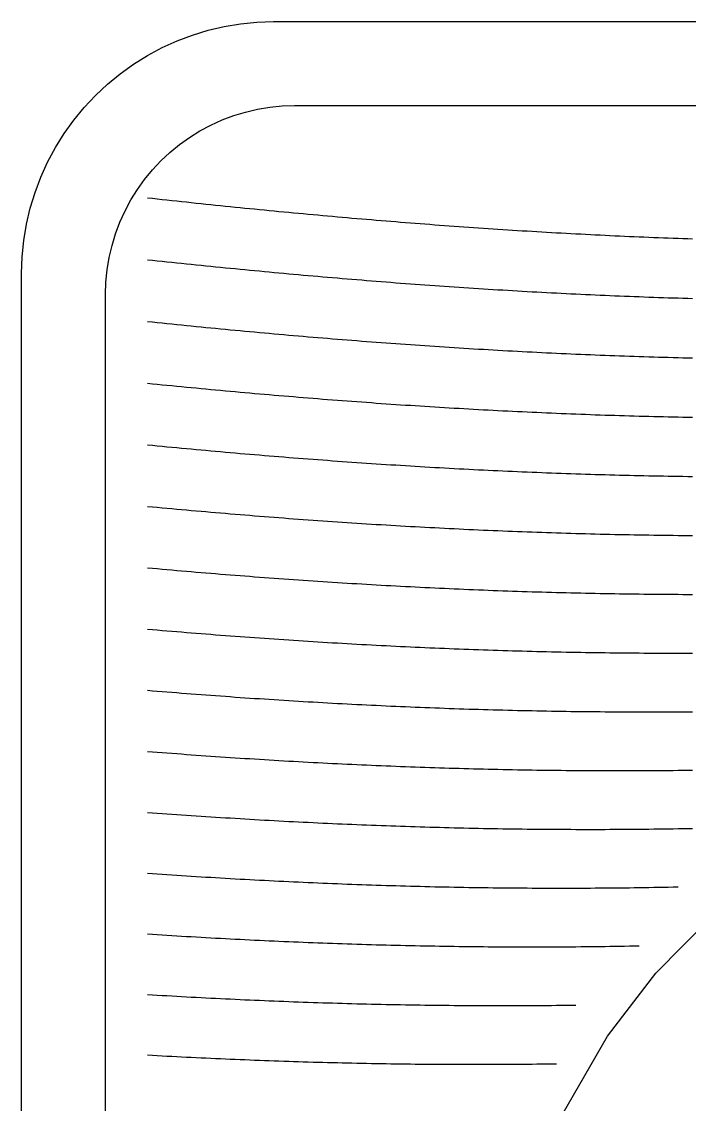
# Model space of a CAD drawing. Header units: millimetres. Extents: x 7 to 193, y 7 to 313.
# Drawn here: x 7 to 38.8, y 261.4 to 313 of the extents above; entities that cross this region are included whole.
import ezdxf

# ---------------------------------------------------------------- set-up
doc = ezdxf.new("R2010")
doc.units = ezdxf.units.MM
doc.layers.add('STUDY_GUIDES', color=7, linetype='Continuous')
doc.layers.add('STUDY_LETTER_BOUNDARY', color=7, linetype='Continuous')

msp = doc.modelspace()

# ---------------------------------------------------------------- linework, layer by layer
at = {"layer": 'STUDY_GUIDES'}
for points in [[(7, 19), (7, 301), (7.0257, 301.7848), (7.1027, 302.5663), (7.2306, 303.3411), (7.4089, 304.1058), (7.6368, 304.8573), (7.9134, 305.5922), (8.2375, 306.3075), (8.6077, 307), (9.0224, 307.6668), (9.4798, 308.3051), (9.9779, 308.9121), (10.5147, 309.4853), (11.0879, 310.0221), (11.6949, 310.5202), (12.3332, 310.9776), (13, 311.3923), (13.6925, 311.7625), (14.4078, 312.0866), (15.1427, 312.3632), (15.8942, 312.5911), (16.6589, 312.7694), (17.4337, 312.8973), (18.2152, 312.9743), (19, 313), (181, 313)], [(11, 20), (11, 300), (11.0193, 300.5886), (11.077, 301.1747), (11.1729, 301.7558), (11.3067, 302.3294), (11.4776, 302.893), (11.6851, 303.4442), (11.9281, 303.9806), (12.2058, 304.5), (12.5168, 305.0001), (12.8598, 305.4789), (13.2334, 305.9341), (13.636, 306.364), (14.0659, 306.7666), (14.5211, 307.1402), (14.9999, 307.4832), (15.5, 307.7942), (16.0194, 308.0719), (16.5558, 308.3149), (17.107, 308.5224), (17.6706, 308.6933), (18.2442, 308.8271), (18.8253, 308.923), (19.4114, 308.9807), (20, 309), (180, 309)], [(13, 304.6049), (13.232, 304.5794), (13.464, 304.554), (13.696, 304.5287), (13.928, 304.5036), (14.16, 304.4786), (14.392, 304.4536), (14.624, 304.4288), (14.856, 304.4041), (15.088, 304.3796), (15.32, 304.3551), (15.552, 304.3308), (15.784, 304.3065), (16.016, 304.2824), (16.248, 304.2585), (16.48, 304.2346), (16.712, 304.2109), (16.944, 304.1873), (17.176, 304.1638), (17.408, 304.1404), (17.64, 304.1172), (17.872, 304.0941), (18.104, 304.0712), (18.336, 304.0483), (18.568, 304.0256), (18.8, 304.0031), (19.032, 303.9806), (19.264, 303.9583), (19.496, 303.9362), (19.728, 303.9142), (19.96, 303.8923), (20.192, 303.8705), (20.424, 303.8489), (20.656, 303.8275), (20.888, 303.8062), (21.12, 303.785), (21.352, 303.764), (21.584, 303.7431), (21.816, 303.7223), (22.048, 303.7017), (22.28, 303.6813), (22.512, 303.661), (22.744, 303.6409), (22.976, 303.6209), (23.208, 303.601), (23.44, 303.5813), (23.672, 303.5618), (23.904, 303.5424), (24.136, 303.5232), (24.368, 303.5041), (24.6, 303.4852), (24.832, 303.4665), (25.064, 303.4479), (25.296, 303.4294), (25.528, 303.4112), (25.76, 303.393), (25.992, 303.3751), (26.224, 303.3573), (26.456, 303.3397), (26.688, 303.3222), (26.92, 303.3049), (27.152, 303.2878), (27.384, 303.2708), (27.616, 303.254), (27.848, 303.2374), (28.08, 303.2209), (28.312, 303.2047), (28.544, 303.1885), (28.776, 303.1726), (29.008, 303.1568), (29.24, 303.1412), (29.472, 303.1258), (29.704, 303.1105), (29.936, 303.0955), (30.168, 303.0805), (30.4, 303.0658), (30.632, 303.0513), (30.864, 303.0369), (31.096, 303.0227), (31.328, 303.0087), (31.56, 302.9948), (31.792, 302.9812), (32.024, 302.9677), (32.256, 302.9544), (32.488, 302.9413), (32.72, 302.9283), (32.952, 302.9156), (33.184, 302.903), (33.416, 302.8906), (33.648, 302.8784), (33.88, 302.8664), (34.112, 302.8546), (34.344, 302.843), (34.576, 302.8315), (34.808, 302.8202), (35.04, 302.8092), (35.272, 302.7983), (35.504, 302.7876), (35.736, 302.7771), (35.968, 302.7667), (36.2, 302.7566), (36.432, 302.7467), (36.664, 302.7369), (36.896, 302.7273), (37.128, 302.718), (37.36, 302.7088), (37.592, 302.6998), (37.824, 302.691), (38.056, 302.6824), (38.288, 302.674), (38.52, 302.6658), (38.752, 302.6578), (38.984, 302.65)], [(13, 301.6544), (13.232, 301.6296), (13.464, 301.6049), (13.696, 301.5803), (13.928, 301.5559), (14.16, 301.5315), (14.392, 301.5073), (14.624, 301.4832), (14.856, 301.4592), (15.088, 301.4354), (15.32, 301.4116), (15.552, 301.388), (15.784, 301.3645), (16.016, 301.3412), (16.248, 301.318), (16.48, 301.2949), (16.712, 301.2719), (16.944, 301.2491), (17.176, 301.2264), (17.408, 301.2038), (17.64, 301.1813), (17.872, 301.159), (18.104, 301.1369), (18.336, 301.1149), (18.568, 301.093), (18.8, 301.0712), (19.032, 301.0496), (19.264, 301.0282), (19.496, 301.0068), (19.728, 300.9857), (19.96, 300.9646), (20.192, 300.9437), (20.424, 300.923), (20.656, 300.9024), (20.888, 300.8819), (21.12, 300.8617), (21.352, 300.8415), (21.584, 300.8215), (21.816, 300.8017), (22.048, 300.782), (22.28, 300.7624), (22.512, 300.743), (22.744, 300.7238), (22.976, 300.7047), (23.208, 300.6858), (23.44, 300.6671), (23.672, 300.6485), (23.904, 300.63), (24.136, 300.6117), (24.368, 300.5936), (24.6, 300.5757), (24.832, 300.5579), (25.064, 300.5402), (25.296, 300.5228), (25.528, 300.5055), (25.76, 300.4883), (25.992, 300.4714), (26.224, 300.4546), (26.456, 300.4379), (26.688, 300.4215), (26.92, 300.4052), (27.152, 300.389), (27.384, 300.3731), (27.616, 300.3573), (27.848, 300.3417), (28.08, 300.3263), (28.312, 300.311), (28.544, 300.2959), (28.776, 300.281), (29.008, 300.2663), (29.24, 300.2517), (29.472, 300.2373), (29.704, 300.2231), (29.936, 300.2091), (30.168, 300.1953), (30.4, 300.1816), (30.632, 300.1681), (30.864, 300.1548), (31.096, 300.1417), (31.328, 300.1288), (31.56, 300.116), (31.792, 300.1034), (32.024, 300.091), (32.256, 300.0788), (32.488, 300.0668), (32.72, 300.055), (32.952, 300.0433), (33.184, 300.0319), (33.416, 300.0206), (33.648, 300.0095), (33.88, 299.9986), (34.112, 299.9879), (34.344, 299.9774), (34.576, 299.9671), (34.808, 299.9569), (35.04, 299.947), (35.272, 299.9372), (35.504, 299.9276), (35.736, 299.9183), (35.968, 299.9091), (36.2, 299.9001), (36.432, 299.8913), (36.664, 299.8827), (36.896, 299.8743), (37.128, 299.8661), (37.36, 299.858), (37.592, 299.8502), (37.824, 299.8426), (38.056, 299.8352), (38.288, 299.8279), (38.52, 299.8209), (38.752, 299.814), (38.984, 299.8074)], [(13, 298.7081), (13.232, 298.684), (13.464, 298.66), (13.696, 298.6361), (13.928, 298.6124), (14.16, 298.5888), (14.392, 298.5653), (14.624, 298.5419), (14.856, 298.5187), (15.088, 298.4956), (15.32, 298.4726), (15.552, 298.4498), (15.784, 298.4271), (16.016, 298.4045), (16.248, 298.3821), (16.48, 298.3598), (16.712, 298.3376), (16.944, 298.3156), (17.176, 298.2937), (17.408, 298.2719), (17.64, 298.2503), (17.872, 298.2288), (18.104, 298.2075), (18.336, 298.1863), (18.568, 298.1653), (18.8, 298.1444), (19.032, 298.1236), (19.264, 298.103), (19.496, 298.0826), (19.728, 298.0623), (19.96, 298.0421), (20.192, 298.0221), (20.424, 298.0023), (20.656, 297.9826), (20.888, 297.963), (21.12, 297.9437), (21.352, 297.9244), (21.584, 297.9053), (21.816, 297.8864), (22.048, 297.8677), (22.28, 297.849), (22.512, 297.8306), (22.744, 297.8123), (22.976, 297.7942), (23.208, 297.7762), (23.44, 297.7584), (23.672, 297.7408), (23.904, 297.7233), (24.136, 297.706), (24.368, 297.6889), (24.6, 297.6719), (24.832, 297.6551), (25.064, 297.6385), (25.296, 297.622), (25.528, 297.6057), (25.76, 297.5896), (25.992, 297.5736), (26.224, 297.5578), (26.456, 297.5422), (26.688, 297.5268), (26.92, 297.5115), (27.152, 297.4964), (27.384, 297.4815), (27.616, 297.4667), (27.848, 297.4522), (28.08, 297.4378), (28.312, 297.4236), (28.544, 297.4096), (28.776, 297.3957), (29.008, 297.382), (29.24, 297.3685), (29.472, 297.3552), (29.704, 297.3421), (29.936, 297.3292), (30.168, 297.3164), (30.4, 297.3038), (30.632, 297.2914), (30.864, 297.2792), (31.096, 297.2672), (31.328, 297.2554), (31.56, 297.2437), (31.792, 297.2322), (32.024, 297.221), (32.256, 297.2099), (32.488, 297.199), (32.72, 297.1882), (32.952, 297.1777), (33.184, 297.1674), (33.416, 297.1572), (33.648, 297.1473), (33.88, 297.1375), (34.112, 297.1279), (34.344, 297.1186), (34.576, 297.1094), (34.808, 297.1004), (35.04, 297.0916), (35.272, 297.083), (35.504, 297.0745), (35.736, 297.0663), (35.968, 297.0583), (36.2, 297.0505), (36.432, 297.0428), (36.664, 297.0354), (36.896, 297.0281), (37.128, 297.0211), (37.36, 297.0142), (37.592, 297.0076), (37.824, 297.0011), (38.056, 296.9949), (38.288, 296.9888), (38.52, 296.983), (38.752, 296.9773), (38.984, 296.9718)], [(13, 295.766), (13.232, 295.7427), (13.464, 295.7194), (13.696, 295.6963), (13.928, 295.6733), (14.16, 295.6505), (14.392, 295.6278), (14.624, 295.6052), (14.856, 295.5828), (15.088, 295.5605), (15.32, 295.5383), (15.552, 295.5163), (15.784, 295.4944), (16.016, 295.4726), (16.248, 295.451), (16.48, 295.4295), (16.712, 295.4082), (16.944, 295.387), (17.176, 295.366), (17.408, 295.3451), (17.64, 295.3243), (17.872, 295.3037), (18.104, 295.2832), (18.336, 295.2629), (18.568, 295.2428), (18.8, 295.2228), (19.032, 295.2029), (19.264, 295.1832), (19.496, 295.1637), (19.728, 295.1443), (19.96, 295.125), (20.192, 295.1059), (20.424, 295.087), (20.656, 295.0682), (20.888, 295.0496), (21.12, 295.0312), (21.352, 295.0129), (21.584, 294.9948), (21.816, 294.9768), (22.048, 294.959), (22.28, 294.9413), (22.512, 294.9239), (22.744, 294.9066), (22.976, 294.8894), (23.208, 294.8724), (23.44, 294.8556), (23.672, 294.839), (23.904, 294.8225), (24.136, 294.8062), (24.368, 294.7901), (24.6, 294.7741), (24.832, 294.7583), (25.064, 294.7427), (25.296, 294.7272), (25.528, 294.712), (25.76, 294.6969), (25.992, 294.682), (26.224, 294.6672), (26.456, 294.6526), (26.688, 294.6382), (26.92, 294.624), (27.152, 294.61), (27.384, 294.5961), (27.616, 294.5825), (27.848, 294.569), (28.08, 294.5557), (28.312, 294.5425), (28.544, 294.5296), (28.776, 294.5168), (29.008, 294.5042), (29.24, 294.4918), (29.472, 294.4796), (29.704, 294.4676), (29.936, 294.4557), (30.168, 294.4441), (30.4, 294.4326), (30.632, 294.4213), (30.864, 294.4102), (31.096, 294.3993), (31.328, 294.3886), (31.56, 294.378), (31.792, 294.3677), (32.024, 294.3576), (32.256, 294.3476), (32.488, 294.3378), (32.72, 294.3282), (32.952, 294.3189), (33.184, 294.3097), (33.416, 294.3007), (33.648, 294.2918), (33.88, 294.2832), (34.112, 294.2748), (34.344, 294.2666), (34.576, 294.2586), (34.808, 294.2507), (35.04, 294.2431), (35.272, 294.2356), (35.504, 294.2284), (35.736, 294.2213), (35.968, 294.2145), (36.2, 294.2078), (36.432, 294.2013), (36.664, 294.1951), (36.896, 294.189), (37.128, 294.1831), (37.36, 294.1775), (37.592, 294.172), (37.824, 294.1667), (38.056, 294.1616), (38.288, 294.1568), (38.52, 294.1521), (38.752, 294.1476), (38.984, 294.1433)], [(13, 292.8285), (13.232, 292.8059), (13.464, 292.7835), (13.696, 292.7612), (13.928, 292.739), (14.16, 292.717), (14.392, 292.6951), (14.624, 292.6733), (14.856, 292.6517), (15.088, 292.6302), (15.32, 292.6089), (15.552, 292.5877), (15.784, 292.5666), (16.016, 292.5457), (16.248, 292.525), (16.48, 292.5043), (16.712, 292.4839), (16.944, 292.4636), (17.176, 292.4434), (17.408, 292.4234), (17.64, 292.4035), (17.872, 292.3838), (18.104, 292.3643), (18.336, 292.3449), (18.568, 292.3256), (18.8, 292.3065), (19.032, 292.2876), (19.264, 292.2688), (19.496, 292.2502), (19.728, 292.2318), (19.96, 292.2135), (20.192, 292.1953), (20.424, 292.1774), (20.656, 292.1596), (20.888, 292.1419), (21.12, 292.1244), (21.352, 292.1071), (21.584, 292.09), (21.816, 292.073), (22.048, 292.0562), (22.28, 292.0395), (22.512, 292.023), (22.744, 292.0067), (22.976, 291.9906), (23.208, 291.9746), (23.44, 291.9588), (23.672, 291.9432), (23.904, 291.9277), (24.136, 291.9125), (24.368, 291.8974), (24.6, 291.8824), (24.832, 291.8677), (25.064, 291.8531), (25.296, 291.8387), (25.528, 291.8245), (25.76, 291.8104), (25.992, 291.7966), (26.224, 291.7829), (26.456, 291.7694), (26.688, 291.7561), (26.92, 291.7429), (27.152, 291.73), (27.384, 291.7172), (27.616, 291.7046), (27.848, 291.6922), (28.08, 291.68), (28.312, 291.6679), (28.544, 291.6561), (28.776, 291.6444), (29.008, 291.633), (29.24, 291.6217), (29.472, 291.6106), (29.704, 291.5996), (29.936, 291.5889), (30.168, 291.5784), (30.4, 291.568), (30.632, 291.5579), (30.864, 291.5479), (31.096, 291.5381), (31.328, 291.5285), (31.56, 291.5191), (31.792, 291.5099), (32.024, 291.5009), (32.256, 291.4921), (32.488, 291.4835), (32.72, 291.4751), (32.952, 291.4668), (33.184, 291.4588), (33.416, 291.451), (33.648, 291.4433), (33.88, 291.4359), (34.112, 291.4286), (34.344, 291.4215), (34.576, 291.4147), (34.808, 291.408), (35.04, 291.4015), (35.272, 291.3953), (35.504, 291.3892), (35.736, 291.3833), (35.968, 291.3776), (36.2, 291.3722), (36.432, 291.3669), (36.664, 291.3618), (36.896, 291.3569), (37.128, 291.3522), (37.36, 291.3478), (37.592, 291.3435), (37.824, 291.3394), (38.056, 291.3355), (38.288, 291.3318), (38.52, 291.3283), (38.752, 291.3251), (38.984, 291.322)], [(13, 289.8957), (13.232, 289.874), (13.464, 289.8524), (13.696, 289.8309), (13.928, 289.8095), (14.16, 289.7883), (14.392, 289.7673), (14.624, 289.7464), (14.856, 289.7256), (15.088, 289.705), (15.32, 289.6845), (15.552, 289.6642), (15.784, 289.644), (16.016, 289.624), (16.248, 289.6042), (16.48, 289.5845), (16.712, 289.5649), (16.944, 289.5455), (17.176, 289.5262), (17.408, 289.5071), (17.64, 289.4882), (17.872, 289.4694), (18.104, 289.4508), (18.336, 289.4323), (18.568, 289.414), (18.8, 289.3959), (19.032, 289.3779), (19.264, 289.3601), (19.496, 289.3425), (19.728, 289.325), (19.96, 289.3077), (20.192, 289.2905), (20.424, 289.2735), (20.656, 289.2567), (20.888, 289.24), (21.12, 289.2235), (21.352, 289.2072), (21.584, 289.1911), (21.816, 289.1751), (22.048, 289.1593), (22.28, 289.1437), (22.512, 289.1282), (22.744, 289.1129), (22.976, 289.0978), (23.208, 289.0829), (23.44, 289.0681), (23.672, 289.0536), (23.904, 289.0392), (24.136, 289.0249), (24.368, 289.0109), (24.6, 288.997), (24.832, 288.9833), (25.064, 288.9698), (25.296, 288.9565), (25.528, 288.9433), (25.76, 288.9304), (25.992, 288.9176), (26.224, 288.905), (26.456, 288.8926), (26.688, 288.8804), (26.92, 288.8683), (27.152, 288.8565), (27.384, 288.8448), (27.616, 288.8333), (27.848, 288.822), (28.08, 288.8109), (28.312, 288.8), (28.544, 288.7893), (28.776, 288.7787), (29.008, 288.7684), (29.24, 288.7582), (29.472, 288.7482), (29.704, 288.7384), (29.936, 288.7288), (30.168, 288.7194), (30.4, 288.7102), (30.632, 288.7012), (30.864, 288.6924), (31.096, 288.6838), (31.328, 288.6753), (31.56, 288.6671), (31.792, 288.6591), (32.024, 288.6512), (32.256, 288.6436), (32.488, 288.6361), (32.72, 288.6288), (32.952, 288.6218), (33.184, 288.6149), (33.416, 288.6082), (33.648, 288.6017), (33.88, 288.5955), (34.112, 288.5894), (34.344, 288.5835), (34.576, 288.5778), (34.808, 288.5723), (35.04, 288.567), (35.272, 288.562), (35.504, 288.5571), (35.736, 288.5524), (35.968, 288.5479), (36.2, 288.5436), (36.432, 288.5395), (36.664, 288.5356), (36.896, 288.5319), (37.128, 288.5285), (37.36, 288.5252), (37.592, 288.5221), (37.824, 288.5192), (38.056, 288.5165), (38.288, 288.514), (38.52, 288.5118), (38.752, 288.5097), (38.984, 288.5078)], [(13, 286.9679), (13.232, 286.947), (13.464, 286.9263), (13.696, 286.9056), (13.928, 286.8852), (14.16, 286.8649), (14.392, 286.8447), (14.624, 286.8247), (14.856, 286.8048), (15.088, 286.7851), (15.32, 286.7655), (15.552, 286.7461), (15.784, 286.7268), (16.016, 286.7077), (16.248, 286.6888), (16.48, 286.67), (16.712, 286.6514), (16.944, 286.6329), (17.176, 286.6146), (17.408, 286.5965), (17.64, 286.5785), (17.872, 286.5607), (18.104, 286.543), (18.336, 286.5255), (18.568, 286.5082), (18.8, 286.491), (19.032, 286.474), (19.264, 286.4572), (19.496, 286.4406), (19.728, 286.4241), (19.96, 286.4077), (20.192, 286.3916), (20.424, 286.3756), (20.656, 286.3598), (20.888, 286.3442), (21.12, 286.3287), (21.352, 286.3134), (21.584, 286.2983), (21.816, 286.2834), (22.048, 286.2686), (22.28, 286.254), (22.512, 286.2396), (22.744, 286.2254), (22.976, 286.2113), (23.208, 286.1975), (23.44, 286.1838), (23.672, 286.1702), (23.904, 286.1569), (24.136, 286.1438), (24.368, 286.1308), (24.6, 286.118), (24.832, 286.1054), (25.064, 286.093), (25.296, 286.0808), (25.528, 286.0687), (25.76, 286.0568), (25.992, 286.0452), (26.224, 286.0337), (26.456, 286.0224), (26.688, 286.0113), (26.92, 286.0003), (27.152, 285.9896), (27.384, 285.979), (27.616, 285.9687), (27.848, 285.9585), (28.08, 285.9485), (28.312, 285.9387), (28.544, 285.9291), (28.776, 285.9197), (29.008, 285.9105), (29.24, 285.9015), (29.472, 285.8927), (29.704, 285.884), (29.936, 285.8756), (30.168, 285.8674), (30.4, 285.8593), (30.632, 285.8515), (30.864, 285.8438), (31.096, 285.8363), (31.328, 285.8291), (31.56, 285.822), (31.792, 285.8151), (32.024, 285.8084), (32.256, 285.8019), (32.488, 285.7957), (32.72, 285.7896), (32.952, 285.7837), (33.184, 285.778), (33.416, 285.7725), (33.648, 285.7672), (33.88, 285.7621), (34.112, 285.7572), (34.344, 285.7525), (34.576, 285.748), (34.808, 285.7437), (35.04, 285.7396), (35.272, 285.7358), (35.504, 285.7321), (35.736, 285.7286), (35.968, 285.7253), (36.2, 285.7222), (36.432, 285.7193), (36.664, 285.7166), (36.896, 285.7141), (37.128, 285.7118), (37.36, 285.7097), (37.592, 285.7079), (37.824, 285.7062), (38.056, 285.7047), (38.288, 285.7034), (38.52, 285.7023), (38.752, 285.7015), (38.984, 285.7008)], [(13, 284.0453), (13.232, 284.0253), (13.464, 284.0054), (13.696, 283.9857), (13.928, 283.9661), (14.16, 283.9467), (14.392, 283.9275), (14.624, 283.9084), (14.856, 283.8894), (15.088, 283.8706), (15.32, 283.852), (15.552, 283.8335), (15.784, 283.8152), (16.016, 283.7971), (16.248, 283.7791), (16.48, 283.7612), (16.712, 283.7436), (16.944, 283.7261), (17.176, 283.7087), (17.408, 283.6916), (17.64, 283.6746), (17.872, 283.6577), (18.104, 283.6411), (18.336, 283.6246), (18.568, 283.6083), (18.8, 283.5921), (19.032, 283.5761), (19.264, 283.5603), (19.496, 283.5447), (19.728, 283.5292), (19.96, 283.5139), (20.192, 283.4988), (20.424, 283.4838), (20.656, 283.4691), (20.888, 283.4545), (21.12, 283.4401), (21.352, 283.4258), (21.584, 283.4118), (21.816, 283.3979), (22.048, 283.3842), (22.28, 283.3707), (22.512, 283.3573), (22.744, 283.3442), (22.976, 283.3312), (23.208, 283.3184), (23.44, 283.3058), (23.672, 283.2934), (23.904, 283.2811), (24.136, 283.2691), (24.368, 283.2572), (24.6, 283.2455), (24.832, 283.234), (25.064, 283.2227), (25.296, 283.2116), (25.528, 283.2007), (25.76, 283.1899), (25.992, 283.1794), (26.224, 283.169), (26.456, 283.1588), (26.688, 283.1488), (26.92, 283.139), (27.152, 283.1294), (27.384, 283.12), (27.616, 283.1108), (27.848, 283.1018), (28.08, 283.093), (28.312, 283.0843), (28.544, 283.0759), (28.776, 283.0676), (29.008, 283.0596), (29.24, 283.0517), (29.472, 283.044), (29.704, 283.0366), (29.936, 283.0293), (30.168, 283.0222), (30.4, 283.0153), (30.632, 283.0086), (30.864, 283.0021), (31.096, 282.9959), (31.328, 282.9898), (31.56, 282.9839), (31.792, 282.9782), (32.024, 282.9727), (32.256, 282.9674), (32.488, 282.9623), (32.72, 282.9574), (32.952, 282.9527), (33.184, 282.9482), (33.416, 282.9439), (33.648, 282.9398), (33.88, 282.9359), (34.112, 282.9322), (34.344, 282.9287), (34.576, 282.9254), (34.808, 282.9223), (35.04, 282.9194), (35.272, 282.9167), (35.504, 282.9142), (35.736, 282.9119), (35.968, 282.9098), (36.2, 282.9079), (36.432, 282.9062), (36.664, 282.9047), (36.896, 282.9035), (37.128, 282.9024), (37.36, 282.9015), (37.592, 282.9008), (37.824, 282.9003), (38.056, 282.9001), (38.288, 282.9), (38.52, 282.9001), (38.752, 282.9005), (38.984, 282.901)], [(13, 281.1281), (13.232, 281.109), (13.464, 281.09), (13.696, 281.0712), (13.928, 281.0526), (14.16, 281.0341), (14.392, 281.0158), (14.624, 280.9976), (14.856, 280.9796), (15.088, 280.9618), (15.32, 280.9441), (15.552, 280.9266), (15.784, 280.9093), (16.016, 280.8921), (16.248, 280.8751), (16.48, 280.8583), (16.712, 280.8416), (16.944, 280.8251), (17.176, 280.8088), (17.408, 280.7926), (17.64, 280.7766), (17.872, 280.7608), (18.104, 280.7452), (18.336, 280.7297), (18.568, 280.7144), (18.8, 280.6993), (19.032, 280.6843), (19.264, 280.6695), (19.496, 280.6549), (19.728, 280.6405), (19.96, 280.6263), (20.192, 280.6122), (20.424, 280.5983), (20.656, 280.5846), (20.888, 280.5711), (21.12, 280.5578), (21.352, 280.5446), (21.584, 280.5316), (21.816, 280.5188), (22.048, 280.5062), (22.28, 280.4938), (22.512, 280.4815), (22.744, 280.4695), (22.976, 280.4576), (23.208, 280.4459), (23.44, 280.4344), (23.672, 280.4231), (23.904, 280.412), (24.136, 280.401), (24.368, 280.3903), (24.6, 280.3797), (24.832, 280.3693), (25.064, 280.3591), (25.296, 280.3492), (25.528, 280.3394), (25.76, 280.3297), (25.992, 280.3203), (26.224, 280.3111), (26.456, 280.3021), (26.688, 280.2932), (26.92, 280.2846), (27.152, 280.2761), (27.384, 280.2679), (27.616, 280.2598), (27.848, 280.2519), (28.08, 280.2443), (28.312, 280.2368), (28.544, 280.2295), (28.776, 280.2224), (29.008, 280.2155), (29.24, 280.2088), (29.472, 280.2024), (29.704, 280.1961), (29.936, 280.19), (30.168, 280.1841), (30.4, 280.1784), (30.632, 280.1728), (30.864, 280.1675), (31.096, 280.1624), (31.328, 280.1575), (31.56, 280.1528), (31.792, 280.1483), (32.024, 280.144), (32.256, 280.1399), (32.488, 280.136), (32.72, 280.1323), (32.952, 280.1288), (33.184, 280.1255), (33.416, 280.1224), (33.648, 280.1195), (33.88, 280.1168), (34.112, 280.1143), (34.344, 280.112), (34.576, 280.1099), (34.808, 280.108), (35.04, 280.1063), (35.272, 280.1048), (35.504, 280.1035), (35.736, 280.1024), (35.968, 280.1015), (36.2, 280.1008), (36.432, 280.1004), (36.664, 280.1001), (36.896, 280.1), (37.128, 280.1001), (37.36, 280.1005), (37.592, 280.101), (37.824, 280.1017), (38.056, 280.1026), (38.288, 280.1038), (38.52, 280.1051), (38.752, 280.1067), (38.984, 280.1084)], [(13, 278.2164), (13.232, 278.1982), (13.464, 278.1802), (13.696, 278.1624), (13.928, 278.1447), (14.16, 278.1272), (14.392, 278.1098), (14.624, 278.0927), (14.856, 278.0757), (15.088, 278.0588), (15.32, 278.0421), (15.552, 278.0256), (15.784, 278.0093), (16.016, 277.9931), (16.248, 277.9771), (16.48, 277.9613), (16.712, 277.9456), (16.944, 277.9302), (17.176, 277.9149), (17.408, 277.8997), (17.64, 277.8848), (17.872, 277.87), (18.104, 277.8554), (18.336, 277.841), (18.568, 277.8267), (18.8, 277.8127), (19.032, 277.7988), (19.264, 277.7851), (19.496, 277.7715), (19.728, 277.7582), (19.96, 277.745), (20.192, 277.732), (20.424, 277.7192), (20.656, 277.7066), (20.888, 277.6942), (21.12, 277.6819), (21.352, 277.6698), (21.584, 277.658), (21.816, 277.6463), (22.048, 277.6348), (22.28, 277.6234), (22.512, 277.6123), (22.744, 277.6014), (22.976, 277.5906), (23.208, 277.58), (23.44, 277.5697), (23.672, 277.5595), (23.904, 277.5495), (24.136, 277.5397), (24.368, 277.53), (24.6, 277.5206), (24.832, 277.5114), (25.064, 277.5024), (25.296, 277.4935), (25.528, 277.4849), (25.76, 277.4764), (25.992, 277.4681), (26.224, 277.4601), (26.456, 277.4522), (26.688, 277.4445), (26.92, 277.437), (27.152, 277.4297), (27.384, 277.4226), (27.616, 277.4158), (27.848, 277.4091), (28.08, 277.4026), (28.312, 277.3963), (28.544, 277.3901), (28.776, 277.3842), (29.008, 277.3785), (29.24, 277.373), (29.472, 277.3677), (29.704, 277.3626), (29.936, 277.3577), (30.168, 277.353), (30.4, 277.3485), (30.632, 277.3441), (30.864, 277.34), (31.096, 277.3361), (31.328, 277.3324), (31.56, 277.3289), (31.792, 277.3256), (32.024, 277.3225), (32.256, 277.3196), (32.488, 277.3168), (32.72, 277.3143), (32.952, 277.312), (33.184, 277.3099), (33.416, 277.308), (33.648, 277.3063), (33.88, 277.3048), (34.112, 277.3035), (34.344, 277.3024), (34.576, 277.3015), (34.808, 277.3009), (35.04, 277.3004), (35.272, 277.3001), (35.504, 277.3), (35.736, 277.3001), (35.968, 277.3004), (36.2, 277.301), (36.432, 277.3017), (36.664, 277.3026), (36.896, 277.3037), (37.128, 277.3051), (37.36, 277.3066), (37.592, 277.3083), (37.824, 277.3103), (38.056, 277.3124), (38.288, 277.3148), (38.52, 277.3173), (38.752, 277.32), (38.984, 277.323)], [(13, 275.3104), (13.232, 275.2932), (13.464, 275.2762), (13.696, 275.2593), (13.928, 275.2427), (14.16, 275.2261), (14.392, 275.2098), (14.624, 275.1936), (14.856, 275.1776), (15.088, 275.1618), (15.32, 275.1461), (15.552, 275.1307), (15.784, 275.1153), (16.016, 275.1002), (16.248, 275.0852), (16.48, 275.0705), (16.712, 275.0559), (16.944, 275.0414), (17.176, 275.0272), (17.408, 275.0131), (17.64, 274.9992), (17.872, 274.9855), (18.104, 274.9719), (18.336, 274.9586), (18.568, 274.9454), (18.8, 274.9324), (19.032, 274.9196), (19.264, 274.907), (19.496, 274.8946), (19.728, 274.8823), (19.96, 274.8702), (20.192, 274.8583), (20.424, 274.8466), (20.656, 274.8351), (20.888, 274.8238), (21.12, 274.8127), (21.352, 274.8017), (21.584, 274.7909), (21.816, 274.7804), (22.048, 274.77), (22.28, 274.7598), (22.512, 274.7498), (22.744, 274.74), (22.976, 274.7304), (23.208, 274.7209), (23.44, 274.7117), (23.672, 274.7026), (23.904, 274.6938), (24.136, 274.6851), (24.368, 274.6767), (24.6, 274.6684), (24.832, 274.6603), (25.064, 274.6524), (25.296, 274.6448), (25.528, 274.6373), (25.76, 274.63), (25.992, 274.6229), (26.224, 274.616), (26.456, 274.6093), (26.688, 274.6028), (26.92, 274.5964), (27.152, 274.5903), (27.384, 274.5844), (27.616, 274.5787), (27.848, 274.5732), (28.08, 274.5679), (28.312, 274.5628), (28.544, 274.5578), (28.776, 274.5531), (29.008, 274.5486), (29.24, 274.5443), (29.472, 274.5402), (29.704, 274.5362), (29.936, 274.5325), (30.168, 274.529), (30.4, 274.5257), (30.632, 274.5226), (30.864, 274.5196), (31.096, 274.5169), (31.328, 274.5144), (31.56, 274.5121), (31.792, 274.51), (32.024, 274.5081), (32.256, 274.5064), (32.488, 274.5049), (32.72, 274.5036), (32.952, 274.5025), (33.184, 274.5016), (33.416, 274.5009), (33.648, 274.5004), (33.88, 274.5001), (34.112, 274.5), (34.344, 274.5001), (34.576, 274.5004), (34.808, 274.5009), (35.04, 274.5017), (35.272, 274.5026), (35.504, 274.5037), (35.736, 274.505), (35.968, 274.5066), (36.2, 274.5083), (36.432, 274.5102), (36.664, 274.5123), (36.896, 274.5147), (37.128, 274.5172), (37.36, 274.5199), (37.592, 274.5229), (37.824, 274.526), (38.056, 274.5294), (38.288, 274.5329), (38.52, 274.5366), (38.752, 274.5406), (38.984, 274.5447)], [(13, 272.4103), (13.232, 272.3941), (13.464, 272.3781), (13.696, 272.3623), (13.928, 272.3466), (14.16, 272.3311), (14.392, 272.3158), (14.624, 272.3007), (14.856, 272.2857), (15.088, 272.2709), (15.32, 272.2563), (15.552, 272.2419), (15.784, 272.2276), (16.016, 272.2135), (16.248, 272.1996), (16.48, 272.1859), (16.712, 272.1724), (16.944, 272.159), (17.176, 272.1458), (17.408, 272.1328), (17.64, 272.12), (17.872, 272.1074), (18.104, 272.0949), (18.336, 272.0827), (18.568, 272.0706), (18.8, 272.0587), (19.032, 272.047), (19.264, 272.0355), (19.496, 272.0242), (19.728, 272.013), (19.96, 272.002), (20.192, 271.9913), (20.424, 271.9807), (20.656, 271.9703), (20.888, 271.9601), (21.12, 271.9501), (21.352, 271.9403), (21.584, 271.9307), (21.816, 271.9212), (22.048, 271.912), (22.28, 271.9029), (22.512, 271.8941), (22.744, 271.8854), (22.976, 271.8769), (23.208, 271.8687), (23.44, 271.8606), (23.672, 271.8527), (23.904, 271.845), (24.136, 271.8375), (24.368, 271.8302), (24.6, 271.8231), (24.832, 271.8162), (25.064, 271.8095), (25.296, 271.803), (25.528, 271.7966), (25.76, 271.7905), (25.992, 271.7846), (26.224, 271.7789), (26.456, 271.7734), (26.688, 271.768), (26.92, 271.7629), (27.152, 271.758), (27.384, 271.7533), (27.616, 271.7487), (27.848, 271.7444), (28.08, 271.7403), (28.312, 271.7364), (28.544, 271.7326), (28.776, 271.7291), (29.008, 271.7258), (29.24, 271.7227), (29.472, 271.7197), (29.704, 271.717), (29.936, 271.7145), (30.168, 271.7122), (30.4, 271.7101), (30.632, 271.7081), (30.864, 271.7064), (31.096, 271.7049), (31.328, 271.7036), (31.56, 271.7025), (31.792, 271.7016), (32.024, 271.7009), (32.256, 271.7004), (32.488, 271.7001), (32.72, 271.7), (32.952, 271.7001), (33.184, 271.7004), (33.416, 271.7009), (33.648, 271.7016), (33.88, 271.7025), (34.112, 271.7037), (34.344, 271.705), (34.576, 271.7065), (34.808, 271.7082), (35.04, 271.7101), (35.272, 271.7123), (35.504, 271.7146), (35.736, 271.7171), (35.968, 271.7199), (36.2, 271.7228), (36.432, 271.7259), (36.664, 271.7292), (36.896, 271.7328), (37.128, 271.7365), (37.36, 271.7404), (37.592, 271.7446), (37.824, 271.7489), (38.056, 271.7535), (38.288, 271.7582)], [(13, 269.5163), (13.232, 269.5012), (13.464, 269.4862), (13.696, 269.4714), (13.928, 269.4568), (14.16, 269.4423), (14.392, 269.4281), (14.624, 269.414), (14.856, 269.4001), (15.088, 269.3863), (15.32, 269.3728), (15.552, 269.3594), (15.784, 269.3462), (16.016, 269.3332), (16.248, 269.3204), (16.48, 269.3078), (16.712, 269.2953), (16.944, 269.2831), (17.176, 269.271), (17.408, 269.2591), (17.64, 269.2474), (17.872, 269.2358), (18.104, 269.2245), (18.336, 269.2134), (18.568, 269.2024), (18.8, 269.1916), (19.032, 269.181), (19.264, 269.1706), (19.496, 269.1604), (19.728, 269.1504), (19.96, 269.1406), (20.192, 269.131), (20.424, 269.1215), (20.656, 269.1123), (20.888, 269.1032), (21.12, 269.0943), (21.352, 269.0857), (21.584, 269.0772), (21.816, 269.0689), (22.048, 269.0608), (22.28, 269.0529), (22.512, 269.0452), (22.744, 269.0377), (22.976, 269.0304), (23.208, 269.0233), (23.44, 269.0164), (23.672, 269.0097), (23.904, 269.0032), (24.136, 268.9968), (24.368, 268.9907), (24.6, 268.9848), (24.832, 268.9791), (25.064, 268.9735), (25.296, 268.9682), (25.528, 268.9631), (25.76, 268.9581), (25.992, 268.9534), (26.224, 268.9489), (26.456, 268.9445), (26.688, 268.9404), (26.92, 268.9365), (27.152, 268.9327), (27.384, 268.9292), (27.616, 268.9259), (27.848, 268.9228), (28.08, 268.9198), (28.312, 268.9171), (28.544, 268.9146), (28.776, 268.9122), (29.008, 268.9101), (29.24, 268.9082), (29.472, 268.9065), (29.704, 268.905), (29.936, 268.9037), (30.168, 268.9025), (30.4, 268.9016), (30.632, 268.9009), (30.864, 268.9004), (31.096, 268.9001), (31.328, 268.9), (31.56, 268.9001), (31.792, 268.9004), (32.024, 268.9009), (32.256, 268.9016), (32.488, 268.9025), (32.72, 268.9036), (32.952, 268.9049), (33.184, 268.9064), (33.416, 268.9082), (33.648, 268.9101), (33.88, 268.9122), (34.112, 268.9145), (34.344, 268.917), (34.576, 268.9198), (34.808, 268.9227), (35.04, 268.9258), (35.272, 268.9291), (35.504, 268.9327), (35.736, 268.9364), (35.968, 268.9403), (36.2, 268.9445), (36.432, 268.9488)], [(13, 266.6285), (13.232, 266.6144), (13.464, 266.6005), (13.696, 266.5868), (13.928, 266.5732), (14.16, 266.5599), (14.392, 266.5467), (14.624, 266.5337), (14.856, 266.5208), (15.088, 266.5082), (15.32, 266.4957), (15.552, 266.4835), (15.784, 266.4714), (16.016, 266.4595), (16.248, 266.4477), (16.48, 266.4362), (16.712, 266.4249), (16.944, 266.4137), (17.176, 266.4027), (17.408, 266.392), (17.64, 266.3814), (17.872, 266.371), (18.104, 266.3607), (18.336, 266.3507), (18.568, 266.3409), (18.8, 266.3313), (19.032, 266.3218), (19.264, 266.3126), (19.496, 266.3035), (19.728, 266.2946), (19.96, 266.2859), (20.192, 266.2775), (20.424, 266.2692), (20.656, 266.2611), (20.888, 266.2532), (21.12, 266.2455), (21.352, 266.238), (21.584, 266.2307), (21.816, 266.2235), (22.048, 266.2166), (22.28, 266.2099), (22.512, 266.2034), (22.744, 266.197), (22.976, 266.1909), (23.208, 266.185), (23.44, 266.1792), (23.672, 266.1737), (23.904, 266.1684), (24.136, 266.1632), (24.368, 266.1583), (24.6, 266.1536), (24.832, 266.149), (25.064, 266.1447), (25.296, 266.1405), (25.528, 266.1366), (25.76, 266.1329), (25.992, 266.1293), (26.224, 266.126), (26.456, 266.1228), (26.688, 266.1199), (26.92, 266.1172), (27.152, 266.1146), (27.384, 266.1123), (27.616, 266.1102), (27.848, 266.1083), (28.08, 266.1065), (28.312, 266.105), (28.544, 266.1037), (28.776, 266.1026), (29.008, 266.1017), (29.24, 266.1009), (29.472, 266.1004), (29.704, 266.1001), (29.936, 266.1), (30.168, 266.1001), (30.4, 266.1004), (30.632, 266.1009), (30.864, 266.1016), (31.096, 266.1025), (31.328, 266.1036), (31.56, 266.1049), (31.792, 266.1064), (32.024, 266.1081), (32.256, 266.11), (32.488, 266.1121), (32.72, 266.1144), (32.952, 266.117), (33.184, 266.1197), (33.416, 266.1226)], [(13, 263.7471), (13.232, 263.7341), (13.464, 263.7212), (13.696, 263.7086), (13.928, 263.6961), (14.16, 263.6838), (14.392, 263.6717), (14.624, 263.6598), (14.856, 263.6481), (15.088, 263.6366), (15.32, 263.6252), (15.552, 263.6141), (15.784, 263.6031), (16.016, 263.5923), (16.248, 263.5817), (16.48, 263.5713), (16.712, 263.5611), (16.944, 263.551), (17.176, 263.5412), (17.408, 263.5316), (17.64, 263.5221), (17.872, 263.5128), (18.104, 263.5038), (18.336, 263.4949), (18.568, 263.4862), (18.8, 263.4777), (19.032, 263.4694), (19.264, 263.4613), (19.496, 263.4534), (19.728, 263.4457), (19.96, 263.4382), (20.192, 263.4309), (20.424, 263.4238), (20.656, 263.4168), (20.888, 263.4101), (21.12, 263.4036), (21.352, 263.3972), (21.584, 263.3911), (21.816, 263.3852), (22.048, 263.3794), (22.28, 263.3739), (22.512, 263.3685), (22.744, 263.3634), (22.976, 263.3584), (23.208, 263.3537), (23.44, 263.3492), (23.672, 263.3448), (23.904, 263.3407), (24.136, 263.3367), (24.368, 263.333), (24.6, 263.3294), (24.832, 263.3261), (25.064, 263.3229), (25.296, 263.32), (25.528, 263.3173), (25.76, 263.3147), (25.992, 263.3124), (26.224, 263.3103), (26.456, 263.3083), (26.688, 263.3066), (26.92, 263.3051), (27.152, 263.3037), (27.384, 263.3026), (27.616, 263.3017), (27.848, 263.301), (28.08, 263.3004), (28.312, 263.3001), (28.544, 263.3), (28.776, 263.3001), (29.008, 263.3004), (29.24, 263.3009), (29.472, 263.3016), (29.704, 263.3025), (29.936, 263.3035), (30.168, 263.3048), (30.4, 263.3063), (30.632, 263.308), (30.864, 263.31), (31.096, 263.3121), (31.328, 263.3144), (31.56, 263.3169), (31.792, 263.3196), (32.024, 263.3225), (32.256, 263.3256), (32.488, 263.3289)]]:
    msp.add_lwpolyline(points, dxfattribs=at)
at = {"layer": 'STUDY_LETTER_BOUNDARY'}
msp.add_lwpolyline([(32.76, 260.9), (34.92, 264.65), (37.23, 267.65), (39.84, 270.29), (42.78, 272.54), (46.05, 274.43), (48.69, 275.54), (51.33, 276.35), (54.03, 276.83), (56.79, 276.98), (56.79, 276.98), (59.37, 276.83), (61.89, 276.35)], dxfattribs=at)

doc.saveas('drawing.dxf')
